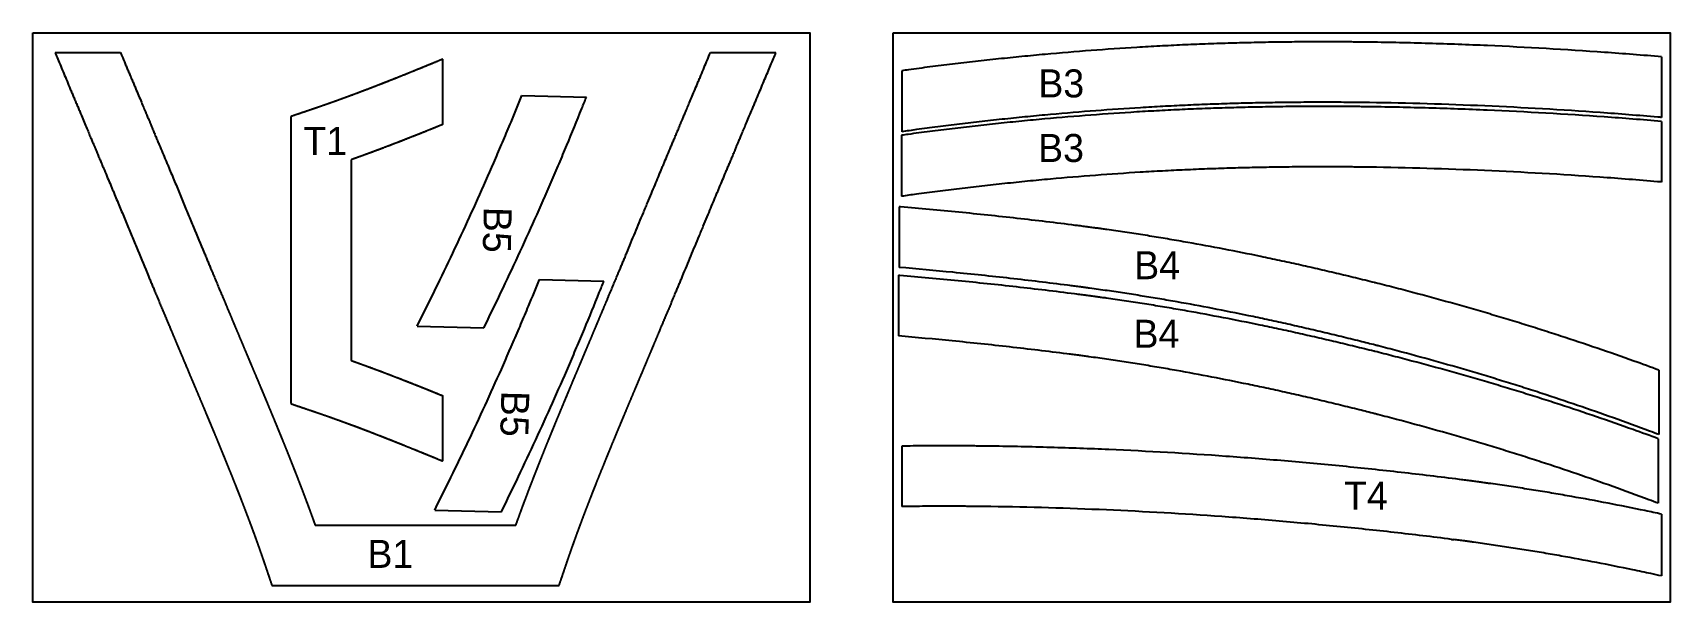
# Model space of a CAD drawing. Header units: inches. Extents: x -258 to 221, y -290 to -19.
# Drawn here: x -189.3 to -94.5, y -290.1 to -257.1 of the extents above; entities that cross this region are included whole.
import ezdxf

# ---------------------------------------------------------------- set-up
doc = ezdxf.new("R2010")
doc.units = ezdxf.units.IN
doc.header["$MEASUREMENT"] = 0

msp = doc.modelspace()

# ---------------------------------------------------------------- linework, layer by layer
for p, q in [((-188.015, -258.208), (-184.22, -258.208)), ((-165.583, -258.59), (-165.583, -262.375)), ((-150.066, -258.208), (-146.271, -258.208)), ((-94.982, -258.45), (-94.982, -261.962)), ((-138.982, -259.253), (-138.982, -262.788)), ((-160.981, -260.692), (-157.247, -260.781)), ((-94.994, -262.192), (-94.994, -265.704)), ((-138.994, -262.995), (-138.994, -266.53)), ((-139.136, -267.136), (-139.136, -270.649)), ((-128.805, -268.23), (-128.934, -268.213)), ((-139.175, -271.109), (-139.175, -274.622)), ((-159.966, -271.352), (-156.232, -271.441)), ((-129.252, -271.701), (-129.379, -271.685)), ((-128.844, -272.203), (-128.973, -272.187)), ((-167.048, -274.056), (-163.183, -274.148)), ((-129.291, -275.675), (-129.418, -275.658)), ((-95.136, -276.606), (-95.136, -280.341)), ((-165.583, -278.081), (-165.583, -281.865)), ((-95.175, -280.579), (-95.175, -284.314)), ((-138.988, -281.006), (-138.988, -284.506)), ((-106.568, -282.951), (-106.697, -282.935)), ((-166.033, -284.716), (-162.168, -284.808)), ((-94.988, -284.947), (-94.988, -288.528)), ((-107.142, -286.407), (-107.016, -286.423))]:
    msp.add_line(p, q)
at = {"color": 7, "linetype": 'Continuous', "lineweight": 25}
for p, q in [((-174.364, -261.911), (-174.364, -278.544)), ((-170.864, -264.411), (-170.864, -276.044)), ((-172.96, -285.577), (-161.326, -285.577)), ((-175.46, -289.077), (-158.826, -289.077))]:
    msp.add_line(p, q, dxfattribs=at)
for points in [[(-189.308, -257.053), (-144.308, -257.053), (-144.308, -290.053), (-189.308, -290.053)], [(-139.484, -257.053), (-94.484, -257.053), (-94.484, -290.053), (-139.484, -290.053)]]:
    msp.add_lwpolyline(points, close=True)
for points, degree, knots in [([(-111.856, -257.602), (-111.89, -257.601), (-111.959, -257.6), (-112.094, -257.599), (-112.327, -257.596), (-112.647, -257.592), (-112.95, -257.589), (-113.182, -257.587), (-113.409, -257.586), (-113.693, -257.584), (-114.146, -257.582), (-114.712, -257.582), (-115.39, -257.583), (-116.066, -257.587), (-116.74, -257.594), (-117.636, -257.606), (-118.753, -257.627), (-120.086, -257.662), (-121.413, -257.707), (-122.732, -257.762), (-124.049, -257.826), (-125.81, -257.927), (-128.017, -258.078), (-130.237, -258.263), (-132.027, -258.433), (-133.15, -258.547), (-134.053, -258.644), (-134.948, -258.744), (-135.832, -258.847), (-136.708, -258.954), (-137.567, -259.062), (-138.323, -259.162), (-138.855, -259.236), (-138.982, -259.253)], 3, [-0.0000072, -0.0000072, -0.0000072, -0.0000072, 0.0009694, 0.0019459, 0.0038991, 0.0078053, 0.0117116, 0.0136648, 0.0156179, 0.0195242, 0.0234305, 0.031243, 0.0390556, 0.0468681, 0.0546807, 0.0624933, 0.0781184, 0.0937435, 0.1093686, 0.1249937, 0.1406189, 0.156244, 0.1874942, 0.2187445, 0.2343696, 0.2499947, 0.2578073, 0.2656198, 0.281245, 0.2890575, 0.2968701, 0.3124952, 0.317412, 0.317412, 0.317412, 0.317412]), ([(-94.982, -258.45), (-96.084, -258.356), (-99.444, -258.093), (-103.936, -257.833), (-108.459, -257.668), (-110.724, -257.618), (-111.856, -257.602)], 3, [0.3779153, 0.3779153, 0.3779153, 0.3779153, 0.5002711, 0.7504132, 0.8754842, 1.0005552, 1.0005552, 1.0005552, 1.0005552]), ([(-188.015, -258.208), (-187.977, -258.299), (-187.883, -258.522), (-187.73, -258.887), (-187.554, -259.307), (-187.371, -259.744), (-187.213, -260.121), (-187.083, -260.431), (-186.984, -260.667), (-186.883, -260.907), (-186.78, -261.153), (-186.679, -261.395), (-186.551, -261.7), (-186.402, -262.054), (-186.243, -262.433), (-186.103, -262.768), (-185.982, -263.057), (-185.879, -263.301), (-185.81, -263.467), (-185.763, -263.577), (-185.734, -263.648), (-185.707, -263.712), (-185.67, -263.8), (-185.625, -263.908), (-185.571, -264.037), (-185.5, -264.206), (-185.412, -264.415), (-185.31, -264.659), (-185.177, -264.978), (-185.016, -265.362), (-184.863, -265.728), (-184.746, -266.009), (-184.631, -266.283), (-184.491, -266.62), (-184.324, -267.02), (-184.16, -267.413), (-183.999, -267.8), (-183.788, -268.308), (-183.532, -268.925), (-183.121, -269.914), (-182.813, -270.656), (-182.607, -271.15)], 3, [0.8267344, 0.8267344, 0.8267344, 0.8267344, 0.8281242, 0.8300773, 0.8320304, 0.8339836, 0.8359367, 0.8369133, 0.8378899, 0.8388664, 0.839843, 0.8408196, 0.8417961, 0.8437493, 0.8457024, 0.8476556, 0.8496087, 0.8515618, 0.853515, 0.8544916, 0.8554681, 0.8564447, 0.8574213, 0.8593744, 0.8613275, 0.8632807, 0.867187, 0.8710932, 0.8749995, 0.8828121, 0.8906246, 0.8945309, 0.8984372, 0.9062498, 0.9140623, 0.9218749, 0.9296874, 0.9375, 0.9531251, 0.9687502, 1.0000005, 1.0000005, 1.0000005, 1.0000005]), ([(-184.22, -258.208), (-184.194, -258.269), (-184.107, -258.478), (-183.985, -258.768), (-183.856, -259.077), (-183.757, -259.313), (-183.656, -259.554), (-183.553, -259.799), (-183.451, -260.041), (-183.323, -260.346), (-183.175, -260.7), (-183.016, -261.079), (-182.875, -261.414), (-182.754, -261.703), (-182.651, -261.947), (-182.582, -262.113), (-182.535, -262.224), (-182.506, -262.294), (-182.479, -262.359), (-182.442, -262.447), (-182.397, -262.555), (-182.343, -262.684), (-182.271, -262.854), (-182.184, -263.063), (-182.081, -263.308), (-181.948, -263.627), (-181.787, -264.012), (-181.634, -264.379), (-181.516, -264.661), (-181.401, -264.935), (-181.26, -265.273), (-181.093, -265.674), (-180.929, -266.067), (-180.768, -266.455), (-180.609, -266.837), (-180.453, -267.213), (-180.248, -267.706), (-179.889, -268.571), (-179.581, -269.312), (-179.375, -269.806)], 3, [0.8331617, 0.8331617, 0.8331617, 0.8331617, 0.8339846, 0.8359377, 0.8369143, 0.8378909, 0.8388674, 0.839844, 0.8408205, 0.8417971, 0.8437502, 0.8457033, 0.8476565, 0.8496096, 0.8515627, 0.8535158, 0.8544924, 0.8554689, 0.8564455, 0.857422, 0.8593752, 0.8613283, 0.8632814, 0.8671876, 0.8710939, 0.8750001, 0.8828126, 0.890625, 0.8945313, 0.8984375, 0.90625, 0.9140625, 0.9218749, 0.9296874, 0.9374999, 0.9453123, 0.9531248, 0.9687498, 0.9999996, 0.9999996, 0.9999996, 0.9999996]), ([(-165.583, -258.59), (-165.592, -258.594), (-165.744, -258.657), (-166.021, -258.772), (-166.257, -258.869), (-166.421, -258.936), (-166.55, -258.989), (-166.662, -259.035), (-166.732, -259.064), (-166.771, -259.08), (-166.797, -259.09), (-166.81, -259.096), (-166.822, -259.1), (-166.843, -259.109), (-166.884, -259.126), (-166.968, -259.16), (-167.096, -259.212), (-167.241, -259.271), (-167.422, -259.344), (-167.671, -259.445), (-167.951, -259.557), (-168.226, -259.667), (-168.462, -259.761), (-168.629, -259.827), (-168.744, -259.873), (-168.818, -259.902), (-168.855, -259.916), (-168.875, -259.924), (-168.898, -259.933), (-168.931, -259.946), (-168.977, -259.964), (-169.06, -259.997), (-169.188, -260.047), (-169.369, -260.117), (-169.62, -260.215), (-169.972, -260.35), (-170.385, -260.507), (-170.686, -260.62), (-170.834, -260.676), (-170.904, -260.701), (-170.932, -260.712), (-170.954, -260.72), (-170.994, -260.735), (-171.057, -260.758), (-171.145, -260.791), (-171.269, -260.836), (-171.409, -260.887), (-171.548, -260.938), (-171.685, -260.988), (-171.821, -261.036), (-171.962, -261.087), (-172.137, -261.149), (-172.382, -261.235), (-172.626, -261.32), (-172.8, -261.38), (-172.921, -261.422), (-173.008, -261.451), (-173.097, -261.481), (-173.258, -261.536), (-173.508, -261.621), (-174.007, -261.79), (-174.364, -261.911)], 2, [0.547537, 0.547537, 0.547537, 0.5485643, 0.5654432, 0.5823222, 0.5949814, 0.6034208, 0.6118603, 0.6181899, 0.6213547, 0.6234646, 0.6247832, 0.6253107, 0.6261019, 0.6276843, 0.6308491, 0.6371787, 0.6456182, 0.6540576, 0.6667168, 0.6835958, 0.7004747, 0.7173537, 0.7300129, 0.7384523, 0.7447819, 0.7479467, 0.7495291, 0.7505841, 0.7521665, 0.7542763, 0.7574411, 0.7637707, 0.7722102, 0.7848694, 0.8017483, 0.8270668, 0.8523852, 0.8650444, 0.871374, 0.8740113, 0.8750662, 0.8766486, 0.8798134, 0.8840332, 0.8903628, 0.8988022, 0.9072417, 0.9156812, 0.9241206, 0.9325601, 0.9409996, 0.9536588, 0.9705377, 0.9831969, 0.9916364, 0.997966, 1.0021857, 1.0085153, 1.0211745, 1.0380535, 1.0802508, 1.0802508, 1.0802508]), ([(-154.911, -269.807), (-154.75, -269.42), (-154.509, -268.84), (-154.188, -268.067), (-153.987, -267.584), (-153.826, -267.197), (-153.669, -266.82), (-153.482, -266.37), (-153.272, -265.865), (-153.076, -265.394), (-152.939, -265.066), (-152.853, -264.859), (-152.796, -264.724), (-152.638, -264.345), (-152.454, -263.903), (-152.258, -263.435), (-152.157, -263.195), (-152.055, -262.949), (-151.967, -262.74), (-151.896, -262.57), (-151.851, -262.463), (-151.814, -262.376), (-151.787, -262.311), (-151.759, -262.245), (-151.715, -262.14), (-151.65, -261.984), (-151.554, -261.756), (-151.441, -261.487), (-151.311, -261.177), (-151.164, -260.825), (-150.999, -260.433), (-150.863, -260.107), (-150.766, -259.878), (-150.7, -259.721), (-150.586, -259.448), (-150.427, -259.068), (-150.242, -258.629), (-150.124, -258.346), (-150.066, -258.208)], 3, [0.0000024, 0.0000024, 0.0000024, 0.0000024, 0.0156273, 0.0234398, 0.0312522, 0.0351584, 0.0390647, 0.0468771, 0.0546896, 0.062502, 0.0703145, 0.0722676, 0.0742207, 0.0781269, 0.0937518, 0.097658, 0.1015643, 0.1054705, 0.1093767, 0.1113298, 0.1132829, 0.1142595, 0.1152361, 0.1162126, 0.1171892, 0.1191423, 0.1210954, 0.1230485, 0.1250016, 0.1269547, 0.1289078, 0.130861, 0.1313492, 0.1318375, 0.1328141, 0.1347672, 0.1367203, 0.138651, 0.138651, 0.138651, 0.138651]), ([(-151.679, -271.15), (-151.518, -270.763), (-151.277, -270.184), (-150.956, -269.411), (-150.756, -268.928), (-150.594, -268.54), (-150.438, -268.164), (-150.251, -267.715), (-150.041, -267.21), (-149.845, -266.74), (-149.709, -266.414), (-149.623, -266.206), (-149.567, -266.072), (-149.409, -265.694), (-149.225, -265.254), (-149.029, -264.786), (-148.929, -264.547), (-148.826, -264.302), (-148.739, -264.093), (-148.668, -263.923), (-148.623, -263.816), (-148.587, -263.729), (-148.559, -263.664), (-148.532, -263.598), (-148.488, -263.494), (-148.423, -263.338), (-148.327, -263.11), (-148.214, -262.841), (-148.084, -262.531), (-147.937, -262.18), (-147.772, -261.788), (-147.636, -261.462), (-147.539, -261.233), (-147.473, -261.076), (-147.359, -260.803), (-147.199, -260.423), (-146.952, -259.834), (-146.659, -259.135), (-146.419, -258.56), (-146.293, -258.26), (-146.271, -258.208)], 3, [-0.0000032, -0.0000032, -0.0000032, -0.0000032, 0.0156219, 0.0234345, 0.031247, 0.0351533, 0.0390596, 0.0468722, 0.0546847, 0.0624973, 0.0703099, 0.072263, 0.0742162, 0.0781224, 0.0937476, 0.0976539, 0.1015601, 0.1054664, 0.1093727, 0.1113259, 0.113279, 0.1142556, 0.1152321, 0.1162087, 0.1171853, 0.1191384, 0.1210916, 0.1230447, 0.1249978, 0.126951, 0.1289041, 0.1308573, 0.1313456, 0.1318338, 0.1328104, 0.1347636, 0.1367167, 0.140623, 0.1445293, 0.145356, 0.145356, 0.145356, 0.145356]), ([(-167.048, -274.056), (-166.817, -273.599), (-166.25, -272.462), (-165.348, -270.605), (-164.369, -268.52), (-163.415, -266.422), (-162.648, -264.674), (-162.049, -263.274), (-161.54, -262.063), (-161.187, -261.203), (-160.981, -260.692)], 3, [0.2911614, 0.2911614, 0.2911614, 0.2911614, 0.3125043, 0.3437536, 0.375003, 0.4062523, 0.4375017, 0.4531263, 0.468751, 0.4918342, 0.4918342, 0.4918342, 0.4918342]), ([(-163.183, -274.148), (-162.852, -273.476), (-162.179, -272.09), (-161.192, -269.989), (-160.22, -267.85), (-159.437, -266.068), (-158.827, -264.64), (-158.229, -263.218), (-157.704, -261.933), (-157.335, -261.005), (-157.247, -260.781)], 3, [0.3135777, 0.3135777, 0.3135777, 0.3135777, 0.3437452, 0.3749961, 0.406247, 0.4374978, 0.4531232, 0.4687487, 0.4999995, 0.5099129, 0.5099129, 0.5099129, 0.5099129]), ([(-111.868, -261.344), (-111.902, -261.343), (-111.971, -261.342), (-112.106, -261.341), (-112.339, -261.338), (-112.659, -261.334), (-112.962, -261.331), (-113.194, -261.329), (-113.421, -261.328), (-113.705, -261.326), (-114.158, -261.324), (-114.724, -261.324), (-115.402, -261.325), (-116.078, -261.329), (-116.752, -261.336), (-117.648, -261.348), (-118.765, -261.369), (-120.098, -261.404), (-121.425, -261.449), (-122.744, -261.504), (-124.061, -261.569), (-125.822, -261.669), (-128.029, -261.82), (-130.249, -262.005), (-132.039, -262.175), (-133.162, -262.289), (-134.065, -262.387), (-134.96, -262.486), (-135.844, -262.589), (-136.72, -262.696), (-137.579, -262.804), (-138.335, -262.904), (-138.867, -262.978), (-138.994, -262.995)], 3, [-0.0000072, -0.0000072, -0.0000072, -0.0000072, 0.0009694, 0.0019459, 0.0038991, 0.0078053, 0.0117116, 0.0136648, 0.0156179, 0.0195242, 0.0234305, 0.031243, 0.0390556, 0.0468681, 0.0546807, 0.0624933, 0.0781184, 0.0937435, 0.1093686, 0.1249937, 0.1406189, 0.156244, 0.1874942, 0.2187445, 0.2343696, 0.2499947, 0.2578073, 0.2656198, 0.281245, 0.2890575, 0.2968701, 0.3124952, 0.317412, 0.317412, 0.317412, 0.317412]), ([(-111.905, -261.101), (-111.939, -261.101), (-112.007, -261.1), (-112.14, -261.098), (-112.304, -261.096), (-112.496, -261.094), (-112.744, -261.091), (-113.042, -261.088), (-113.488, -261.085), (-114.044, -261.082), (-114.711, -261.082), (-115.376, -261.083), (-116.039, -261.087), (-116.7, -261.094), (-117.58, -261.105), (-118.675, -261.126), (-119.982, -261.16), (-121.282, -261.205), (-122.575, -261.258), (-123.864, -261.322), (-125.589, -261.42), (-127.752, -261.568), (-129.929, -261.75), (-131.685, -261.916), (-132.787, -262.028), (-133.673, -262.124), (-134.552, -262.221), (-135.42, -262.322), (-136.278, -262.427), (-137.118, -262.533), (-138.025, -262.653), (-138.7, -262.748), (-138.982, -262.788)], 3, [0.0000034, 0.0000034, 0.0000034, 0.0000034, 0.0009799, 0.0019565, 0.0039096, 0.0058627, 0.0078158, 0.0117221, 0.0156283, 0.0234408, 0.0312532, 0.0390657, 0.0468782, 0.0546906, 0.0625031, 0.0781281, 0.093753, 0.1093779, 0.1250029, 0.1406278, 0.1562528, 0.1875027, 0.2187525, 0.2343775, 0.2500024, 0.2578149, 0.2656274, 0.2812523, 0.2890648, 0.2968772, 0.3125022, 0.3238958, 0.3238958, 0.3238958, 0.3238958]), ([(-94.982, -261.962), (-95.056, -261.956), (-96.243, -261.854), (-99.653, -261.586), (-105.218, -261.264), (-109.676, -261.133), (-111.905, -261.101)], 3, [0.3667995, 0.3667995, 0.3667995, 0.3667995, 0.3751927, 0.5002569, 0.7503854, 1.0005139, 1.0005139, 1.0005139, 1.0005139]), ([(-94.994, -262.192), (-96.096, -262.098), (-99.456, -261.835), (-103.948, -261.575), (-108.471, -261.41), (-110.736, -261.36), (-111.868, -261.344)], 3, [0.3779153, 0.3779153, 0.3779153, 0.3779153, 0.5002711, 0.7504132, 0.8754842, 1.0005552, 1.0005552, 1.0005552, 1.0005552]), ([(-165.583, -262.375), (-165.584, -262.376), (-165.635, -262.396), (-165.749, -262.442), (-165.91, -262.508), (-166.134, -262.599), (-166.387, -262.701), (-166.635, -262.801), (-166.88, -262.899), (-167.092, -262.983), (-167.241, -263.042), (-167.36, -263.089), (-167.463, -263.13), (-167.528, -263.156), (-167.565, -263.17), (-167.593, -263.181), (-167.627, -263.194), (-167.668, -263.211), (-167.743, -263.24), (-167.857, -263.285), (-167.988, -263.336), (-168.15, -263.399), (-168.374, -263.485), (-168.627, -263.583), (-168.877, -263.678), (-169.123, -263.772), (-169.335, -263.852), (-169.485, -263.908), (-169.59, -263.947), (-169.656, -263.972), (-169.693, -263.986), (-169.723, -263.996), (-169.755, -264.009), (-169.796, -264.023), (-169.868, -264.05), (-169.98, -264.092), (-170.14, -264.15), (-170.329, -264.219), (-170.485, -264.276), (-170.586, -264.312), (-170.64, -264.331), (-170.68, -264.346), (-170.784, -264.383), (-170.864, -264.411)], 2, [0.6304376, 0.6304376, 0.6304376, 0.630564, 0.6360791, 0.6434326, 0.6544629, 0.6691699, 0.6838769, 0.6985839, 0.7132909, 0.7243212, 0.7316747, 0.7390282, 0.7445433, 0.7473009, 0.7491393, 0.7509777, 0.752816, 0.7555736, 0.7610887, 0.7684422, 0.7757957, 0.786826, 0.801533, 0.81624, 0.830947, 0.845654, 0.8566843, 0.8640378, 0.8695529, 0.8723105, 0.8741489, 0.8759873, 0.8778256, 0.8805832, 0.8860983, 0.8934518, 0.9044821, 0.9155123, 0.9228659, 0.9274618, 0.9293002, 0.9320577, 0.9412496, 0.9412496, 0.9412496]), ([(-111.917, -264.844), (-111.951, -264.843), (-112.019, -264.842), (-112.152, -264.84), (-112.316, -264.838), (-112.507, -264.836), (-112.756, -264.833), (-113.054, -264.83), (-113.5, -264.827), (-114.056, -264.824), (-114.723, -264.824), (-115.388, -264.825), (-116.051, -264.829), (-116.712, -264.836), (-117.592, -264.847), (-118.687, -264.868), (-119.994, -264.903), (-121.294, -264.947), (-122.587, -265), (-123.876, -265.064), (-125.601, -265.162), (-127.764, -265.31), (-129.941, -265.492), (-131.697, -265.658), (-132.799, -265.771), (-133.685, -265.866), (-134.564, -265.964), (-135.432, -266.065), (-136.29, -266.169), (-137.13, -266.275), (-138.037, -266.395), (-138.712, -266.49), (-138.994, -266.53)], 3, [0.0000034, 0.0000034, 0.0000034, 0.0000034, 0.0009799, 0.0019565, 0.0039096, 0.0058627, 0.0078158, 0.0117221, 0.0156283, 0.0234408, 0.0312532, 0.0390657, 0.0468782, 0.0546906, 0.0625031, 0.0781281, 0.093753, 0.1093779, 0.1250029, 0.1406278, 0.1562528, 0.1875027, 0.2187525, 0.2343775, 0.2500024, 0.2578149, 0.2656274, 0.2812523, 0.2890648, 0.2968772, 0.3125022, 0.3238958, 0.3238958, 0.3238958, 0.3238958]), ([(-94.994, -265.704), (-95.068, -265.698), (-96.254, -265.596), (-99.665, -265.329), (-105.23, -265.007), (-109.688, -264.876), (-111.917, -264.844)], 3, [0.3667995, 0.3667995, 0.3667995, 0.3667995, 0.3751927, 0.5002569, 0.7503854, 1.0005139, 1.0005139, 1.0005139, 1.0005139]), ([(-128.934, -268.213), (-130.057, -268.07), (-132.308, -267.8), (-135.683, -267.445), (-137.96, -267.236), (-139.112, -267.138), (-139.136, -267.136)], 3, [-0.0000129, -0.0000129, -0.0000129, -0.0000129, 0.1250581, 0.2501291, 0.3752001, 0.3779153, 0.3779153, 0.3779153, 0.3779153]), ([(-111.557, -271.545), (-111.573, -271.541), (-111.958, -271.444), (-112.711, -271.258), (-113.814, -270.994), (-114.915, -270.737), (-116.013, -270.489), (-117.104, -270.25), (-118.546, -269.945), (-120.324, -269.588), (-122.077, -269.264), (-123.468, -269.023), (-124.331, -268.88), (-125.021, -268.77), (-125.541, -268.689), (-126.062, -268.611), (-126.585, -268.534), (-127.021, -268.471), (-127.371, -268.422), (-127.59, -268.392), (-127.764, -268.368), (-127.945, -268.343), (-128.181, -268.312), (-128.433, -268.279), (-128.642, -268.251), (-128.751, -268.237), (-128.805, -268.23)], 3, [0.7493382, 0.7493382, 0.7493382, 0.7493382, 0.7500064, 0.7656318, 0.7812573, 0.7968827, 0.8125081, 0.8281335, 0.843759, 0.8750098, 0.9062607, 0.9218861, 0.9375115, 0.9453243, 0.953137, 0.9609497, 0.9687624, 0.9765751, 0.9804815, 0.9843878, 0.986341, 0.9882942, 0.9922005, 0.9961069, 0.9980601, 1.0000133, 1.0000133, 1.0000133, 1.0000133]), ([(-179.375, -269.806), (-179.024, -270.652), (-178.545, -271.801), (-178.292, -272.406), (-178.098, -272.872), (-177.91, -273.32), (-177.764, -273.67), (-177.693, -273.84), (-177.665, -273.905), (-177.643, -273.957), (-177.623, -274.005), (-177.598, -274.066), (-177.55, -274.179), (-177.473, -274.363), (-177.356, -274.641), (-177.204, -275.003), (-177.068, -275.327), (-176.968, -275.564), (-176.894, -275.74), (-176.842, -275.865), (-176.807, -275.947), (-176.788, -275.993), (-176.773, -276.029), (-176.756, -276.069), (-176.735, -276.118), (-176.698, -276.205), (-176.643, -276.338), (-176.565, -276.522), (-176.431, -276.84), (-176.269, -277.226), (-176.148, -277.516), (-176.069, -277.704), (-176.016, -277.83), (-175.98, -277.915), (-175.956, -277.974), (-175.937, -278.02), (-175.92, -278.059), (-175.91, -278.084), (-175.905, -278.096), (-175.902, -278.103), (-175.9, -278.108), (-175.896, -278.118), (-175.891, -278.128), (-175.883, -278.147), (-175.868, -278.185), (-175.843, -278.244), (-175.815, -278.311), (-175.78, -278.395), (-175.732, -278.51), (-175.664, -278.674), (-175.571, -278.898), (-175.467, -279.149), (-175.366, -279.393), (-175.268, -279.632), (-175.184, -279.835), (-175.126, -279.977), (-175.086, -280.075), (-175.06, -280.138), (-175.048, -280.169), (-175.041, -280.186), (-175.035, -280.199), (-175.028, -280.216), (-175.02, -280.237), (-175.005, -280.274), (-174.975, -280.347), (-174.928, -280.461), (-174.863, -280.623), (-174.772, -280.847), (-174.67, -281.099), (-174.57, -281.348), (-174.472, -281.593), (-174.388, -281.804), (-174.329, -281.954), (-174.282, -282.072), (-174.241, -282.175), (-174.215, -282.241), (-174.201, -282.278), (-174.19, -282.306), (-174.176, -282.34), (-174.16, -282.381), (-174.131, -282.455), (-174.086, -282.57), (-174.035, -282.7), (-173.972, -282.862), (-173.885, -283.087), (-173.788, -283.34), (-173.693, -283.589), (-173.599, -283.835), (-173.519, -284.048), (-173.463, -284.198), (-173.424, -284.302), (-173.399, -284.369), (-173.385, -284.406), (-173.374, -284.435), (-173.362, -284.468), (-173.347, -284.508), (-173.321, -284.581), (-173.279, -284.693), (-173.221, -284.852), (-173.152, -285.042), (-173.095, -285.198), (-173.059, -285.299), (-173.04, -285.353), (-173.025, -285.393), (-172.988, -285.497), (-172.96, -285.577)], 2, [0.0000009, 0.0000009, 0.0000009, 0.088243, 0.132364, 0.161778, 0.191192, 0.2206061, 0.2389898, 0.244505, 0.2481817, 0.2518585, 0.2555352, 0.2610504, 0.2720806, 0.2867876, 0.3088481, 0.3309087, 0.3456157, 0.3566459, 0.3639994, 0.3695146, 0.3722721, 0.3741105, 0.3759489, 0.3777873, 0.3805448, 0.3860599, 0.3934135, 0.4044437, 0.4265042, 0.4485647, 0.4632718, 0.474302, 0.4816555, 0.4871706, 0.4908474, 0.4945242, 0.4972817, 0.4986605, 0.4993499, 0.4998095, 0.5002691, 0.5007287, 0.5014181, 0.5027968, 0.5055544, 0.5092312, 0.5129079, 0.518423, 0.5257766, 0.5368068, 0.5515138, 0.5662208, 0.5809278, 0.5956349, 0.6066651, 0.6140186, 0.6195337, 0.6222913, 0.6236701, 0.6245893, 0.6255085, 0.6264277, 0.6278064, 0.630564, 0.6360791, 0.6434326, 0.6544629, 0.6691699, 0.6838769, 0.6985839, 0.7132909, 0.7243212, 0.7316747, 0.7390282, 0.7445433, 0.7473009, 0.7491393, 0.7509777, 0.752816, 0.7555736, 0.7610887, 0.7684422, 0.7757957, 0.786826, 0.801533, 0.81624, 0.830947, 0.845654, 0.8566843, 0.8640378, 0.8695529, 0.8723105, 0.8741489, 0.8759873, 0.8778256, 0.8805832, 0.8860983, 0.8934518, 0.9044821, 0.9155123, 0.9228659, 0.9274618, 0.9293002, 0.9320577, 0.9412496, 0.9412496, 0.9412496]), ([(-161.326, -285.577), (-161.309, -285.528), (-161.277, -285.437), (-161.227, -285.298), (-161.148, -285.08), (-161.067, -284.858), (-161.008, -284.697), (-160.967, -284.584), (-160.94, -284.511), (-160.925, -284.47), (-160.912, -284.437), (-160.901, -284.408), (-160.888, -284.371), (-160.863, -284.304), (-160.824, -284.2), (-160.767, -284.05), (-160.687, -283.837), (-160.594, -283.591), (-160.499, -283.341), (-160.401, -283.088), (-160.314, -282.864), (-160.251, -282.702), (-160.2, -282.572), (-160.156, -282.457), (-160.126, -282.383), (-160.11, -282.342), (-160.097, -282.308), (-160.086, -282.279), (-160.071, -282.242), (-160.045, -282.177), (-160.005, -282.074), (-159.958, -281.955), (-159.899, -281.806), (-159.814, -281.595), (-159.716, -281.349), (-159.616, -281.101), (-159.515, -280.848), (-159.424, -280.624), (-159.358, -280.463), (-159.312, -280.349), (-159.282, -280.275), (-159.265, -280.234), (-159.251, -280.2), (-159.24, -280.173), (-159.226, -280.139), (-159.201, -280.076), (-159.16, -279.978), (-159.102, -279.836), (-159.019, -279.633), (-158.92, -279.394), (-158.819, -279.15), (-158.716, -278.9), (-158.622, -278.675), (-158.554, -278.512), (-158.506, -278.396), (-158.471, -278.313), (-158.444, -278.246), (-158.419, -278.186), (-158.403, -278.148), (-158.395, -278.129), (-158.391, -278.119), (-158.386, -278.108), (-158.382, -278.099), (-158.376, -278.085), (-158.366, -278.06), (-158.35, -278.021), (-158.33, -277.975), (-158.306, -277.916), (-158.27, -277.831), (-158.217, -277.704), (-158.138, -277.516), (-158.017, -277.226), (-157.855, -276.84), (-157.721, -276.523), (-157.644, -276.338), (-157.588, -276.206), (-157.551, -276.119), (-157.531, -276.07), (-157.514, -276.03), (-157.499, -275.994), (-157.479, -275.948), (-157.445, -275.866), (-157.392, -275.741), (-157.319, -275.566), (-157.219, -275.329), (-157.083, -275.005), (-156.931, -274.644), (-156.814, -274.365), (-156.736, -274.181), (-156.689, -274.067), (-156.663, -274.006), (-156.643, -273.958), (-156.621, -273.905), (-156.594, -273.84), (-156.522, -273.67), (-156.375, -273.32), (-156.188, -272.871), (-155.993, -272.405), (-155.741, -271.8), (-155.262, -270.652), (-154.911, -269.807)], 2, [0.058636, 0.058636, 0.058636, 0.0641517, 0.0696675, 0.080699, 0.0954076, 0.1064391, 0.1137935, 0.1193092, 0.1220671, 0.1239057, 0.1257442, 0.1275828, 0.1303407, 0.1358565, 0.1432108, 0.1542423, 0.168951, 0.1836596, 0.1983683, 0.213077, 0.2241085, 0.2314628, 0.2388171, 0.2443329, 0.2470907, 0.2489293, 0.2507679, 0.2526065, 0.2553644, 0.2608801, 0.2682345, 0.2755888, 0.2866203, 0.301329, 0.3160376, 0.3307463, 0.345455, 0.3564865, 0.3638408, 0.3693565, 0.3721144, 0.373953, 0.3757916, 0.3776302, 0.380388, 0.3859038, 0.3932581, 0.4042896, 0.4189983, 0.433707, 0.4484156, 0.4631243, 0.4741558, 0.4815101, 0.4870259, 0.490703, 0.4943802, 0.4971381, 0.498517, 0.4992065, 0.4996661, 0.5003556, 0.5012749, 0.5026538, 0.5054117, 0.5090889, 0.512766, 0.5182818, 0.5256361, 0.5366676, 0.5513763, 0.5734393, 0.5955023, 0.6065338, 0.6138881, 0.6194039, 0.6221617, 0.6240003, 0.6258389, 0.6276775, 0.6304354, 0.6359511, 0.6433055, 0.654337, 0.6690456, 0.6911086, 0.7131716, 0.7278803, 0.7389118, 0.7444275, 0.7481047, 0.7517819, 0.755459, 0.7609748, 0.7793606, 0.808778, 0.8381953, 0.8676126, 0.9117386, 0.9999906, 0.9999906, 0.9999906]), ([(-182.607, -271.15), (-182.27, -271.96), (-181.84, -272.992), (-181.604, -273.559), (-181.377, -274.102), (-181.187, -274.557), (-181.056, -274.87), (-180.966, -275.085), (-180.909, -275.221), (-180.882, -275.284), (-180.871, -275.31), (-180.864, -275.327), (-180.845, -275.373), (-180.806, -275.465), (-180.744, -275.613), (-180.653, -275.83), (-180.514, -276.16), (-180.333, -276.593), (-180.185, -276.944), (-180.108, -277.127), (-180.065, -277.23), (-180.029, -277.314), (-179.998, -277.387), (-179.974, -277.444), (-179.942, -277.522), (-179.863, -277.708), (-179.74, -278), (-179.61, -278.311), (-179.488, -278.6), (-179.39, -278.833), (-179.325, -278.99), (-179.275, -279.109), (-179.233, -279.208), (-179.205, -279.277), (-179.182, -279.33), (-179.163, -279.376), (-179.15, -279.408), (-179.141, -279.429), (-179.135, -279.443), (-179.132, -279.451), (-179.129, -279.457), (-179.125, -279.467), (-179.12, -279.479), (-179.111, -279.501), (-179.097, -279.535), (-179.077, -279.583), (-179.049, -279.649), (-179.01, -279.744), (-178.955, -279.876), (-178.893, -280.024), (-178.818, -280.206), (-178.714, -280.456), (-178.599, -280.734), (-178.502, -280.969), (-178.435, -281.134), (-178.382, -281.263), (-178.336, -281.374), (-178.307, -281.445), (-178.291, -281.484), (-178.281, -281.509), (-178.275, -281.523), (-178.27, -281.535), (-178.262, -281.555), (-178.245, -281.597), (-178.211, -281.68), (-178.159, -281.809), (-178.1, -281.954), (-178.027, -282.135), (-177.926, -282.384), (-177.813, -282.664), (-177.704, -282.939), (-177.61, -283.175), (-177.544, -283.341), (-177.498, -283.457), (-177.469, -283.53), (-177.455, -283.567), (-177.447, -283.587), (-177.437, -283.611), (-177.425, -283.643), (-177.407, -283.689), (-177.374, -283.772), (-177.324, -283.9), (-177.253, -284.082), (-177.156, -284.333), (-177.02, -284.685), (-176.864, -285.097), (-176.751, -285.398), (-176.695, -285.547), (-176.669, -285.617), (-176.659, -285.645), (-176.651, -285.667), (-176.636, -285.707), (-176.613, -285.769), (-176.58, -285.858), (-176.535, -285.982), (-176.483, -286.122), (-176.433, -286.26), (-176.383, -286.398), (-176.334, -286.533), (-176.284, -286.674), (-176.222, -286.849), (-176.136, -287.094), (-176.051, -287.338), (-175.991, -287.512), (-175.949, -287.634), (-175.92, -287.72), (-175.889, -287.81), (-175.835, -287.97), (-175.75, -288.22), (-175.581, -288.72), (-175.46, -289.077)], 2, [-0.000001, -0.000001, -0.000001, 0.084393, 0.118151, 0.151909, 0.185667, 0.210986, 0.227864, 0.240524, 0.246853, 0.249491, 0.250546, 0.252128, 0.257403, 0.265842, 0.278501, 0.29538, 0.320699, 0.346017, 0.358676, 0.365006, 0.369226, 0.373445, 0.37661, 0.37872, 0.383995, 0.396654, 0.413533, 0.430412, 0.447291, 0.45995, 0.468389, 0.476829, 0.483158, 0.487378, 0.491598, 0.494763, 0.496873, 0.498455, 0.499246, 0.499774, 0.500301, 0.500829, 0.50162, 0.503202, 0.505312, 0.508477, 0.512697, 0.519026, 0.527466, 0.535905, 0.548564, 0.565443, 0.582322, 0.594981, 0.603421, 0.61186, 0.61819, 0.621355, 0.623465, 0.624783, 0.625311, 0.626102, 0.627684, 0.630849, 0.637179, 0.645618, 0.654058, 0.666717, 0.683596, 0.700475, 0.717354, 0.730013, 0.738452, 0.744782, 0.747947, 0.749529, 0.750584, 0.752166, 0.754276, 0.757441, 0.763771, 0.77221, 0.784869, 0.801748, 0.827067, 0.852385, 0.865044, 0.871374, 0.874011, 0.875066, 0.876649, 0.879813, 0.884033, 0.890363, 0.898802, 0.907242, 0.915681, 0.924121, 0.93256, 0.941, 0.953659, 0.970538, 0.983197, 0.991636, 0.997966, 1.002186, 1.008515, 1.021175, 1.038053, 1.080251, 1.080251, 1.080251]), ([(-158.826, -289.077), (-158.704, -288.715), (-158.532, -288.209), (-158.446, -287.956), (-158.391, -287.793), (-158.36, -287.703), (-158.318, -287.58), (-158.24, -287.352), (-158.143, -287.073), (-158.064, -286.847), (-158.024, -286.735), (-158.008, -286.692), (-157.987, -286.633), (-157.936, -286.49), (-157.862, -286.284), (-157.798, -286.109), (-157.747, -285.969), (-157.701, -285.844), (-157.668, -285.755), (-157.644, -285.692), (-157.628, -285.646), (-157.613, -285.606), (-157.585, -285.532), (-157.53, -285.384), (-157.442, -285.15), (-157.339, -284.877), (-157.233, -284.6), (-157.124, -284.318), (-157.027, -284.067), (-156.956, -283.886), (-156.906, -283.758), (-156.874, -283.675), (-156.856, -283.629), (-156.841, -283.591), (-156.828, -283.559), (-156.812, -283.518), (-156.783, -283.444), (-156.737, -283.329), (-156.672, -283.163), (-156.578, -282.926), (-156.468, -282.652), (-156.355, -282.372), (-156.24, -282.087), (-156.137, -281.833), (-156.07, -281.668), (-156.036, -281.585), (-156.019, -281.544), (-156.01, -281.52), (-156.002, -281.502), (-155.991, -281.474), (-155.975, -281.435), (-155.946, -281.364), (-155.9, -281.253), (-155.847, -281.124), (-155.78, -280.959), (-155.683, -280.724), (-155.568, -280.446), (-155.464, -280.196), (-155.388, -280.014), (-155.327, -279.866), (-155.272, -279.734), (-155.233, -279.64), (-155.205, -279.573), (-155.185, -279.525), (-155.171, -279.491), (-155.162, -279.47), (-155.156, -279.457), (-155.153, -279.45), (-155.149, -279.439), (-155.142, -279.423), (-155.133, -279.401), (-155.12, -279.369), (-155.101, -279.323), (-155.078, -279.27), (-155.05, -279.201), (-154.996, -279.073), (-154.906, -278.858), (-154.794, -278.591), (-154.673, -278.302), (-154.542, -277.991), (-154.419, -277.699), (-154.341, -277.513), (-154.308, -277.435), (-154.289, -277.39), (-154.271, -277.348), (-154.24, -277.274), (-154.184, -277.14), (-154.099, -276.938), (-153.951, -276.588), (-153.77, -276.157), (-153.631, -275.827), (-153.54, -275.61), (-153.484, -275.477), (-153.454, -275.405), (-153.433, -275.355), (-153.419, -275.32), (-153.404, -275.284), (-153.375, -275.216), (-153.319, -275.081), (-153.229, -274.866), (-153.097, -274.552), (-152.907, -274.097), (-152.68, -273.555), (-152.444, -272.989), (-152.015, -271.958), (-151.679, -271.15)], 2, [-0.079104, -0.079104, -0.079104, -0.036951, -0.02009, -0.007444, -0.001121, 0.003095, 0.013633, 0.030494, 0.047355, 0.057893, 0.061055, 0.063163, 0.068432, 0.081078, 0.093723, 0.102154, 0.110585, 0.116908, 0.121123, 0.124284, 0.126392, 0.129553, 0.135876, 0.148522, 0.165384, 0.182245, 0.199106, 0.215967, 0.228613, 0.237044, 0.243367, 0.246528, 0.248636, 0.250743, 0.252851, 0.256012, 0.262335, 0.270766, 0.283412, 0.300273, 0.317134, 0.333995, 0.350857, 0.363503, 0.369825, 0.372987, 0.374568, 0.375621, 0.377202, 0.37931, 0.382471, 0.388794, 0.397225, 0.405655, 0.418301, 0.435163, 0.452024, 0.46467, 0.4731, 0.481531, 0.487854, 0.492069, 0.495231, 0.497338, 0.498919, 0.499709, 0.500236, 0.501027, 0.50208, 0.503661, 0.505769, 0.50893, 0.513146, 0.517361, 0.523684, 0.53633, 0.553191, 0.570052, 0.586913, 0.603774, 0.61642, 0.62169, 0.623797, 0.625905, 0.628012, 0.633282, 0.641712, 0.654358, 0.67965, 0.704942, 0.721803, 0.734449, 0.740772, 0.744987, 0.748148, 0.750256, 0.753418, 0.759741, 0.772386, 0.789248, 0.814539, 0.848262, 0.881984, 0.915707, 1.000012, 1.000012, 1.000012]), ([(-128.973, -272.187), (-130.096, -272.043), (-132.347, -271.773), (-135.722, -271.419), (-137.999, -271.209), (-139.151, -271.111), (-139.175, -271.109)], 3, [-0.0000129, -0.0000129, -0.0000129, -0.0000129, 0.1250581, 0.2501291, 0.3752001, 0.3779153, 0.3779153, 0.3779153, 0.3779153]), ([(-129.379, -271.685), (-130.484, -271.544), (-132.697, -271.278), (-135.952, -270.936), (-138.099, -270.738), (-139.136, -270.649)], 3, [0, 0, 0, 0, 0.1250642, 0.2501285, 0.3667995, 0.3667995, 0.3667995, 0.3667995]), ([(-166.033, -284.716), (-165.803, -284.259), (-165.236, -283.122), (-164.334, -281.265), (-163.354, -279.18), (-162.4, -277.082), (-161.633, -275.334), (-161.034, -273.934), (-160.525, -272.722), (-160.173, -271.863), (-159.966, -271.352)], 3, [0.2911614, 0.2911614, 0.2911614, 0.2911614, 0.3125043, 0.3437536, 0.375003, 0.4062523, 0.4375017, 0.4531263, 0.468751, 0.4918342, 0.4918342, 0.4918342, 0.4918342]), ([(-162.168, -284.808), (-161.837, -284.136), (-161.164, -282.75), (-160.177, -280.648), (-159.205, -278.51), (-158.422, -276.728), (-157.812, -275.3), (-157.215, -273.878), (-156.69, -272.593), (-156.32, -271.665), (-156.232, -271.441)], 3, [0.3135777, 0.3135777, 0.3135777, 0.3135777, 0.3437452, 0.3749961, 0.406247, 0.4374978, 0.4531232, 0.4687487, 0.4999995, 0.5099129, 0.5099129, 0.5099129, 0.5099129]), ([(-111.557, -275.155), (-111.855, -275.079), (-112.516, -274.912), (-113.539, -274.659), (-114.619, -274.4), (-115.697, -274.149), (-116.772, -273.905), (-117.84, -273.672), (-119.249, -273.373), (-120.986, -273.025), (-122.696, -272.709), (-124.051, -272.474), (-124.892, -272.335), (-125.564, -272.228), (-126.07, -272.149), (-126.577, -272.072), (-127.086, -271.997), (-127.597, -271.924), (-128.022, -271.865), (-128.363, -271.819), (-128.641, -271.781), (-128.887, -271.749), (-129.092, -271.722), (-129.199, -271.708), (-129.252, -271.701)], 3, [0.7370546, 0.7370546, 0.7370546, 0.7370546, 0.7499952, 0.7656199, 0.7812445, 0.7968692, 0.8124939, 0.8281186, 0.8437432, 0.8749926, 0.9062419, 0.9218666, 0.9374913, 0.9453036, 0.953116, 0.9609283, 0.9687406, 0.976553, 0.9843653, 0.9882715, 0.9921777, 0.9960838, 0.9980369, 0.99999, 0.99999, 0.99999, 0.99999]), ([(-95.136, -276.606), (-95.622, -276.427), (-96.815, -275.994), (-98.716, -275.329), (-100.483, -274.739), (-101.894, -274.284), (-102.951, -273.952), (-104.008, -273.627), (-105.428, -273.203), (-107.22, -272.689), (-109.034, -272.195), (-110.483, -271.817), (-111.204, -271.633), (-111.557, -271.545)], 3, [0.5099129, 0.5099129, 0.5099129, 0.5099129, 0.5312504, 0.5625012, 0.5937521, 0.6093775, 0.625003, 0.6406284, 0.6562538, 0.6875047, 0.7187555, 0.734381, 0.7493382, 0.7493382, 0.7493382, 0.7493382]), ([(-111.596, -275.518), (-111.612, -275.514), (-111.997, -275.418), (-112.75, -275.232), (-113.854, -274.967), (-114.954, -274.711), (-116.052, -274.462), (-117.143, -274.223), (-118.585, -273.918), (-120.363, -273.562), (-122.116, -273.237), (-123.507, -272.996), (-124.37, -272.853), (-125.06, -272.743), (-125.58, -272.663), (-126.101, -272.584), (-126.624, -272.507), (-127.06, -272.444), (-127.41, -272.395), (-127.629, -272.365), (-127.803, -272.341), (-127.984, -272.317), (-128.22, -272.285), (-128.472, -272.252), (-128.681, -272.225), (-128.79, -272.21), (-128.844, -272.203)], 3, [0.7493382, 0.7493382, 0.7493382, 0.7493382, 0.7500064, 0.7656318, 0.7812573, 0.7968827, 0.8125081, 0.8281335, 0.843759, 0.8750098, 0.9062607, 0.9218861, 0.9375115, 0.9453243, 0.953137, 0.9609497, 0.9687624, 0.9765751, 0.9804815, 0.9843878, 0.986341, 0.9882942, 0.9922005, 0.9961069, 0.9980601, 1.0000133, 1.0000133, 1.0000133, 1.0000133]), ([(-129.418, -275.658), (-130.523, -275.517), (-132.736, -275.252), (-135.991, -274.91), (-138.138, -274.711), (-139.175, -274.622)], 3, [0, 0, 0, 0, 0.1250642, 0.2501285, 0.3667995, 0.3667995, 0.3667995, 0.3667995]), ([(-111.596, -279.129), (-111.895, -279.052), (-112.555, -278.885), (-113.578, -278.633), (-114.658, -278.373), (-115.736, -278.122), (-116.812, -277.879), (-117.879, -277.645), (-119.289, -277.347), (-121.025, -276.999), (-122.735, -276.682), (-124.09, -276.447), (-124.931, -276.308), (-125.603, -276.201), (-126.109, -276.123), (-126.616, -276.046), (-127.125, -275.971), (-127.636, -275.898), (-128.061, -275.838), (-128.403, -275.792), (-128.68, -275.755), (-128.926, -275.722), (-129.131, -275.695), (-129.238, -275.682), (-129.291, -275.675)], 3, [0.7370546, 0.7370546, 0.7370546, 0.7370546, 0.7499952, 0.7656199, 0.7812445, 0.7968692, 0.8124939, 0.8281186, 0.8437432, 0.8749926, 0.9062419, 0.9218666, 0.9374913, 0.9453036, 0.953116, 0.9609283, 0.9687406, 0.976553, 0.9843653, 0.9882715, 0.9921777, 0.9960838, 0.9980369, 0.99999, 0.99999, 0.99999, 0.99999]), ([(-95.175, -280.579), (-95.661, -280.401), (-96.855, -279.967), (-98.756, -279.302), (-100.522, -278.712), (-101.933, -278.257), (-102.99, -277.925), (-104.047, -277.601), (-105.467, -277.177), (-107.259, -276.662), (-109.073, -276.168), (-110.522, -275.79), (-111.243, -275.607), (-111.596, -275.518)], 3, [0.5099129, 0.5099129, 0.5099129, 0.5099129, 0.5312504, 0.5625012, 0.5937521, 0.6093775, 0.625003, 0.6406284, 0.6562538, 0.6875047, 0.7187555, 0.734381, 0.7493382, 0.7493382, 0.7493382, 0.7493382]), ([(-95.136, -280.341), (-95.319, -280.272), (-96.199, -279.942), (-97.769, -279.368), (-99.849, -278.641), (-101.577, -278.063), (-102.956, -277.619), (-103.988, -277.294), (-105.021, -276.978), (-106.41, -276.563), (-108.162, -276.06), (-109.937, -275.576), (-111.074, -275.28), (-111.495, -275.171), (-111.557, -275.155)], 3, [0.4918342, 0.4918342, 0.4918342, 0.4918342, 0.5000004, 0.5312497, 0.5624991, 0.5937484, 0.6093731, 0.6249978, 0.6406225, 0.6562471, 0.6874965, 0.7187458, 0.7343705, 0.7370546, 0.7370546, 0.7370546, 0.7370546]), ([(-170.864, -276.044), (-170.816, -276.062), (-170.724, -276.094), (-170.585, -276.144), (-170.367, -276.223), (-170.145, -276.304), (-169.985, -276.362), (-169.872, -276.404), (-169.798, -276.431), (-169.758, -276.446), (-169.724, -276.459), (-169.695, -276.469), (-169.658, -276.483), (-169.591, -276.508), (-169.487, -276.547), (-169.337, -276.603), (-169.124, -276.683), (-168.878, -276.777), (-168.629, -276.872), (-168.376, -276.97), (-168.151, -277.056), (-167.989, -277.119), (-167.859, -277.17), (-167.744, -277.215), (-167.67, -277.244), (-167.629, -277.261), (-167.595, -277.274), (-167.566, -277.285), (-167.53, -277.3), (-167.464, -277.325), (-167.361, -277.366), (-167.243, -277.413), (-167.093, -277.472), (-166.882, -277.556), (-166.637, -277.654), (-166.388, -277.754), (-166.136, -277.856), (-165.912, -277.947), (-165.75, -278.013), (-165.636, -278.059), (-165.585, -278.08), (-165.583, -278.081)], 2, [0.058636, 0.058636, 0.058636, 0.0641517, 0.0696675, 0.080699, 0.0954076, 0.1064391, 0.1137935, 0.1193092, 0.1220671, 0.1239057, 0.1257442, 0.1275828, 0.1303407, 0.1358565, 0.1432108, 0.1542423, 0.168951, 0.1836596, 0.1983683, 0.213077, 0.2241085, 0.2314628, 0.2388171, 0.2443329, 0.2470907, 0.2489293, 0.2507679, 0.2526065, 0.2553644, 0.2608801, 0.2682345, 0.2755888, 0.2866203, 0.301329, 0.3160376, 0.3307463, 0.345455, 0.3564865, 0.3638408, 0.3693565, 0.3695607, 0.3695607, 0.3695607]), ([(-174.364, -278.544), (-174.002, -278.667), (-173.496, -278.839), (-173.243, -278.925), (-173.08, -278.98), (-172.99, -279.011), (-172.867, -279.052), (-172.639, -279.131), (-172.36, -279.228), (-172.135, -279.307), (-172.022, -279.347), (-171.979, -279.363), (-171.92, -279.383), (-171.777, -279.435), (-171.571, -279.509), (-171.397, -279.573), (-171.256, -279.624), (-171.132, -279.67), (-171.042, -279.703), (-170.979, -279.726), (-170.934, -279.743), (-170.894, -279.758), (-170.82, -279.785), (-170.671, -279.841), (-170.437, -279.929), (-170.165, -280.032), (-169.888, -280.138), (-169.606, -280.246), (-169.355, -280.344), (-169.173, -280.414), (-169.045, -280.464), (-168.963, -280.497), (-168.917, -280.515), (-168.879, -280.53), (-168.846, -280.543), (-168.805, -280.559), (-168.732, -280.588), (-168.616, -280.633), (-168.45, -280.699), (-168.214, -280.793), (-167.939, -280.903), (-167.659, -281.016), (-167.374, -281.131), (-167.121, -281.233), (-166.956, -281.301), (-166.873, -281.335), (-166.831, -281.352), (-166.808, -281.361), (-166.789, -281.369), (-166.761, -281.38), (-166.722, -281.396), (-166.652, -281.425), (-166.54, -281.47), (-166.411, -281.524), (-166.247, -281.591), (-166.011, -281.688), (-165.734, -281.803), (-165.587, -281.864), (-165.583, -281.865)], 2, [-0.0791038, -0.0791038, -0.0791038, -0.0369508, -0.0200896, -0.0074437, -0.0011207, 0.0030946, 0.0136328, 0.030494, 0.0473552, 0.0578934, 0.0610549, 0.0631625, 0.0684317, 0.0810776, 0.0937235, 0.1021541, 0.1105846, 0.1169076, 0.1211229, 0.1242844, 0.126392, 0.1295535, 0.1358764, 0.1485223, 0.1653835, 0.1822447, 0.1991059, 0.2159671, 0.228613, 0.2370436, 0.2433665, 0.246528, 0.2486357, 0.2507433, 0.2528509, 0.2560124, 0.2623354, 0.270766, 0.2834119, 0.300273, 0.3171342, 0.3339954, 0.3508566, 0.3635025, 0.3698255, 0.3729869, 0.3745677, 0.3756215, 0.3772022, 0.3793099, 0.3824714, 0.3887943, 0.3972249, 0.4056555, 0.4183014, 0.4351626, 0.4520238, 0.4524596, 0.4524596, 0.4524596]), ([(-95.175, -284.314), (-95.358, -284.246), (-96.238, -283.916), (-97.808, -283.342), (-99.888, -282.614), (-101.616, -282.037), (-102.995, -281.592), (-104.027, -281.268), (-105.06, -280.951), (-106.449, -280.536), (-108.201, -280.033), (-109.976, -279.55), (-111.113, -279.253), (-111.534, -279.145), (-111.596, -279.129)], 3, [0.4918342, 0.4918342, 0.4918342, 0.4918342, 0.5000004, 0.5312497, 0.5624991, 0.5937484, 0.6093731, 0.6249978, 0.6406225, 0.6562471, 0.6874965, 0.7187458, 0.7343705, 0.7370546, 0.7370546, 0.7370546, 0.7370546]), ([(-133.774, -281.009), (-133.808, -281.009), (-133.877, -281.008), (-134.012, -281.006), (-134.245, -281.003), (-134.565, -281), (-134.868, -280.997), (-135.101, -280.995), (-135.327, -280.993), (-135.611, -280.992), (-136.064, -280.99), (-136.63, -280.989), (-137.308, -280.991), (-137.984, -280.995), (-138.543, -281), (-138.878, -281.005), (-138.988, -281.006)], 3, [-0.00000721, -0.00000721, -0.00000721, -0.00000721, 0.00096936, 0.00194593, 0.00389907, 0.00780535, 0.01171163, 0.01366477, 0.01561791, 0.01952419, 0.02343047, 0.03124303, 0.03905559, 0.04686815, 0.05468071, 0.05851507, 0.05851507, 0.05851507, 0.05851507]), ([(-106.697, -282.935), (-107.821, -282.791), (-110.071, -282.522), (-113.446, -282.167), (-116.826, -281.856), (-121.337, -281.502), (-125.854, -281.24), (-130.377, -281.075), (-132.642, -281.026), (-133.774, -281.009)], 3, [-0.000013, -0.000013, -0.000013, -0.000013, 0.125058, 0.250129, 0.3752, 0.500271, 0.750413, 0.875484, 1.000555, 1.000555, 1.000555, 1.000555]), ([(-94.988, -284.947), (-95.309, -284.878), (-96.349, -284.658), (-98.087, -284.31), (-99.84, -283.985), (-101.231, -283.744), (-102.094, -283.601), (-102.785, -283.491), (-103.304, -283.411), (-103.825, -283.332), (-104.348, -283.255), (-104.785, -283.193), (-105.134, -283.143), (-105.353, -283.113), (-105.527, -283.089), (-105.708, -283.065), (-105.944, -283.033), (-106.196, -283), (-106.405, -282.973), (-106.514, -282.958), (-106.568, -282.951)], 3, [0.8298899, 0.8298899, 0.8298899, 0.8298899, 0.843759, 0.8750098, 0.9062607, 0.9218861, 0.9375115, 0.9453243, 0.953137, 0.9609497, 0.9687624, 0.9765751, 0.9804815, 0.9843878, 0.986341, 0.9882942, 0.9922005, 0.9961069, 0.9980601, 1.0000133, 1.0000133, 1.0000133, 1.0000133]), ([(-133.823, -284.509), (-133.857, -284.509), (-133.925, -284.508), (-134.058, -284.506), (-134.222, -284.504), (-134.414, -284.502), (-134.662, -284.499), (-134.96, -284.496), (-135.406, -284.493), (-135.962, -284.49), (-136.629, -284.489), (-137.294, -284.491), (-137.957, -284.495), (-138.521, -284.5), (-138.865, -284.505), (-138.988, -284.506)], 3, [0.00000335, 0.00000335, 0.00000335, 0.00000335, 0.00097991, 0.00195647, 0.00390959, 0.00586271, 0.00781582, 0.01172206, 0.01562829, 0.02344077, 0.03125324, 0.03906571, 0.04687818, 0.05469065, 0.05906756, 0.05906756, 0.05906756, 0.05906756]), ([(-107.142, -286.407), (-108.248, -286.265), (-110.461, -286), (-113.789, -285.65), (-117.123, -285.343), (-121.571, -284.994), (-127.136, -284.672), (-131.594, -284.541), (-133.823, -284.509)], 3, [0, 0, 0, 0, 0.125064, 0.250128, 0.375193, 0.500257, 0.750385, 1.000514, 1.000514, 1.000514, 1.000514]), ([(-94.988, -288.528), (-95.193, -288.483), (-95.753, -288.362), (-97.013, -288.095), (-98.749, -287.747), (-100.459, -287.43), (-101.814, -287.195), (-102.655, -287.056), (-103.327, -286.949), (-103.833, -286.871), (-104.34, -286.794), (-104.85, -286.719), (-105.36, -286.646), (-105.786, -286.587), (-106.127, -286.54), (-106.404, -286.503), (-106.65, -286.47), (-106.856, -286.444), (-106.963, -286.43), (-107.016, -286.423)], 3, [0.819116, 0.819116, 0.819116, 0.819116, 0.8281186, 0.8437432, 0.8749926, 0.9062419, 0.9218666, 0.9374913, 0.9453036, 0.953116, 0.9609283, 0.9687406, 0.976553, 0.9843653, 0.9882715, 0.9921777, 0.9960838, 0.9980369, 0.99999, 0.99999, 0.99999, 0.99999])]:
    msp.add_open_spline(points, degree=degree, knots=knots, dxfattribs=at)

# ---------------------------------------------------------------- texts
at = {"color": 3}
for s, p in [('B3', (-131.078, -260.801)), ('T1', (-173.638, -264.134)), ('B3', (-131.09, -264.543)), ('B4', (-125.527, -271.335)), ('B4', (-125.566, -275.308)), ('T4', (-113.375, -284.687)), ('B1', (-169.927, -288.062))]:
    msp.add_text(s, height=1.6241, dxfattribs=at).set_placement(p)
for p in [(-163.187, -267.129), (-162.172, -277.789)]:
    msp.add_text('B5', height=1.6241, rotation=268.63561, dxfattribs=at).set_placement(p)

doc.saveas('drawing.dxf')
